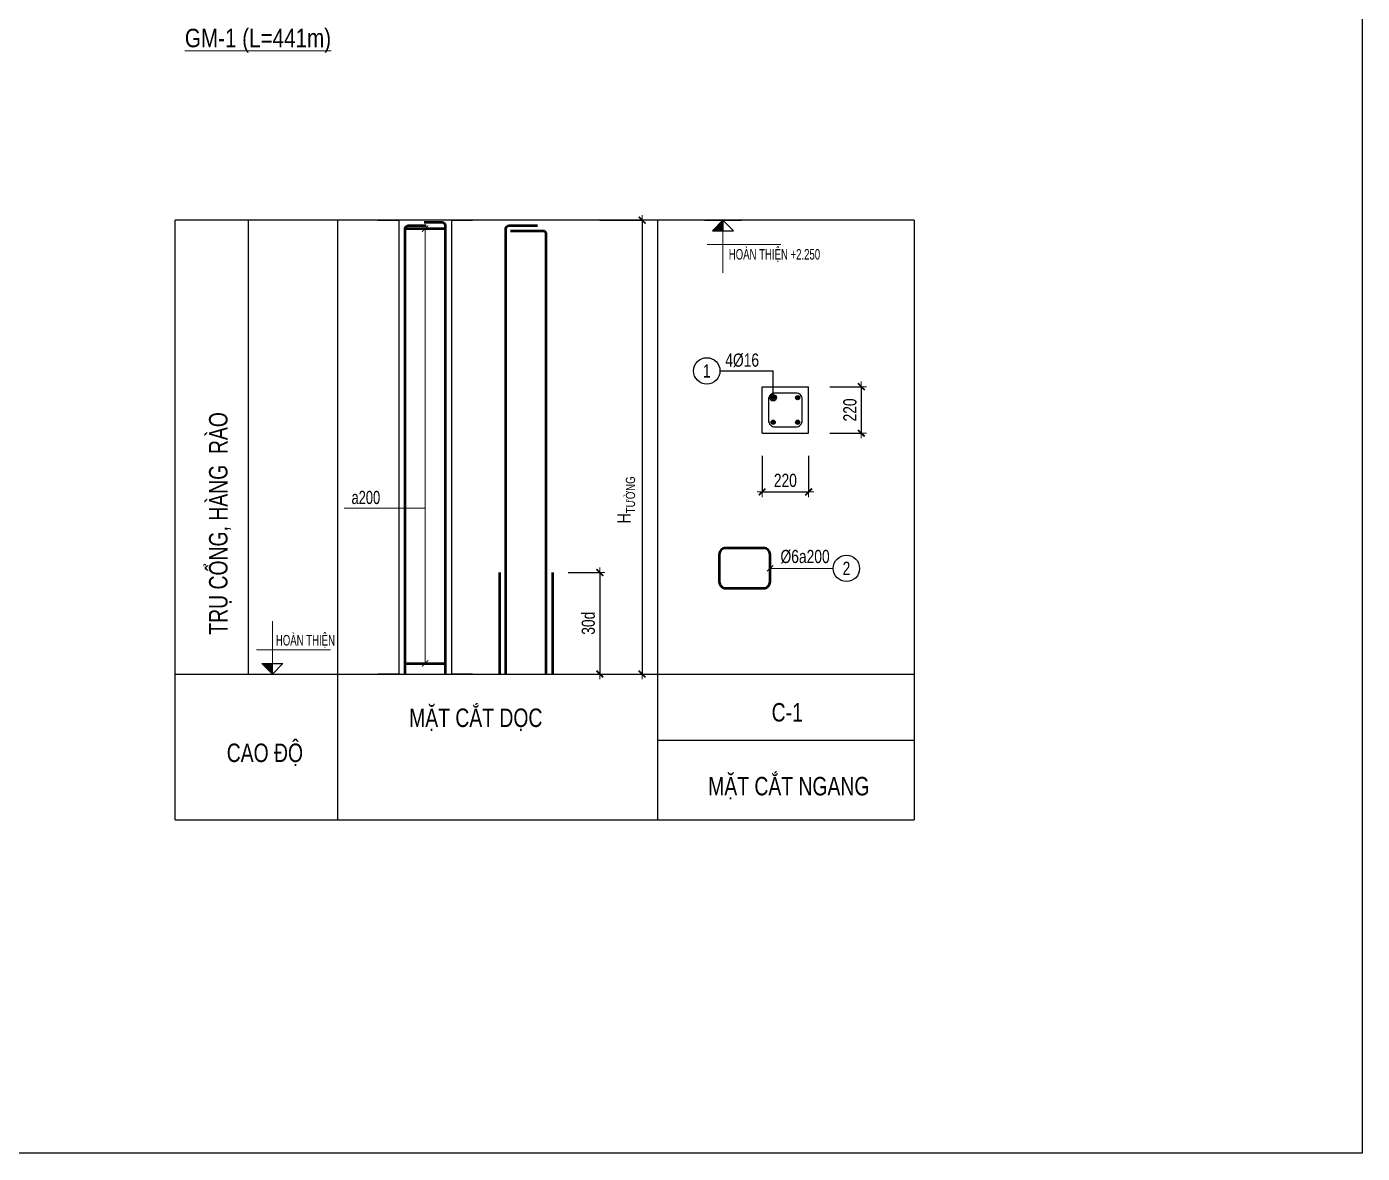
# Model space of a CAD drawing. Header units: millimetres. Extents: x 354914 to 384342, y 22525 to 116384.
# Drawn here: x 371684 to 384342, y 22525 to 33199 of the extents above; entities that cross this region are included whole.
import ezdxf
from ezdxf.enums import TextEntityAlignment as Align

# ---------------------------------------------------------------- set-up
doc = ezdxf.new("R2010")
doc.units = ezdxf.units.MM
doc.header["$LTSCALE"] = 250
doc.header["$MEASUREMENT"] = 0
doc.header["$PDMODE"] = 34
doc.header["$PDSIZE"] = 100
doc.layers.get('0').update_dxf_attribs({"lineweight": 20})
doc.layers.get('DEFPOINTS').update_dxf_attribs({"color": 6, "lineweight": 20})
for name, color, linetype in [('1', 1, 'Continuous'), ('CDC.14.STEELNUM', 3, 'Continuous'), ('KCS_BORDER', 3, 'Continuous'), ('KCS_CHI', 1, 'Continuous'), ('KCS_DIM', 1, 'Continuous'), ('KCS_HATCH', 201, 'Continuous'), ('KCS_SNODE', 6, 'Continuous'), ('KCS_STEEL', 4, 'Continuous'), ('KCS_TEXT', 2, 'Continuous'), ('KCS_TEXT_TK', 2, 'Continuous')]:
    doc.layers.add(name, color=color, linetype=linetype)
for name, color, linetype, lineweight in [('CDC.02.DIM', 1, 'Continuous', 18), ('CDC.03.BORDER', 3, 'Continuous', 25), ('CDC.05.STEEL', 4, 'Continuous', 50), ('CDC.06.TEXT', 2, 'Continuous', 18), ('CDC.11.NOTE', 8, 'Continuous', 18)]:
    doc.layers.add(name, color=color, linetype=linetype, lineweight=lineweight)
doc.styles.add('1', font='arial.ttf', dxfattribs={"width": 0.75})
doc.styles.add('KC_BIGTEXT', font='arial.ttf', dxfattribs={"width": 0.7})
doc.styles.add('KC_SMTEXT', font='arial.ttf', dxfattribs={"width": 0.7})
doc.styles.add('KCS_BIGTEXT', font='arial.ttf', dxfattribs={"width": 0.75})
doc.styles.add('KCS_SMTEXT', font='arial.ttf', dxfattribs={"width": 0.7})
doc.dimstyles.new('50X2', dxfattribs={"dimscale": 50, "dimtxt": 2.5, "dimasz": 0.008, "dimexe": 0, "dimexo": 0, "dimgap": 0.9, "dimtad": 1, "dimdec": 0, "dimlfac": 0.5, "dimzin": 13, "dimdsep": 46, "dimtxsty": '1', "dimblk1": 'CHEO', "dimblk2": 'CHEO', "dimsah": 1, "dimcen": 0, "dimclrd": 256, "dimclre": 256, "dimclrt": 3, "dimadec": 0, "dimazin": 0, "dimtfac": 1, "dimtdec": 0, "dimtix": 1, "dimtmove": 2, "dimatfit": 3, "dimldrblk": 'CHEO', "dimfxl": 8, "dimfxlon": 1, "dimtolj": 1, "dimtzin": 13, "dimarcsym": 0})

# ---------------------------------------------------------------- blocks, each defined once
blk = doc.blocks.new('COS_CD')
at = {"layer": 'KCS_HATCH'}
blk.add_hatch(color=256, dxfattribs=at).paths.add_polyline_path([(37.5, 50), (87.5, 0), (87.5, 50)])
at = {"layer": 'KCS_CHI'}
for p, q in [((0, 0), (175, 0)), ((37.5, 50), (137.5, 50)), ((87.5, 0), (37.5, 50)), ((87.5, 0), (87.5, 50)), ((87.5, 0), (137.5, 50))]:
    blk.add_line(p, q, dxfattribs=at)
blk = doc.blocks.new('CHEO')
at = {"layer": 'CDC.02.DIM'}
for points in [[(-121, 0), (121, 0)], [(0, 121), (0, -121)]]:
    blk.add_lwpolyline(points, dxfattribs=at)
at = {"layer": 'CDC.02.DIM', "const_width": 40}
blk.add_lwpolyline([(80, 80), (-80, -81)], dxfattribs=at)
blk = doc.blocks.new('*D348')
at = {"layer": 'CDC.02.DIM', "lineweight": -2, "transparency": 16777216}
for p, q in [((376816, 28028), (377116, 28028)), ((377116, 28027), (377116, 27066)), ((376816, 27066), (377116, 27066))]:
    blk.add_line(p, q, dxfattribs=at)
at = {"layer": 'DEFPOINTS', "color": 0, "transparency": 16777216}
for p in [(376816, 28028), (376816, 27066), (377116, 27066)]:
    blk.add_point(p, dxfattribs=at)
at = {"layer": 'CDC.02.DIM', "lineweight": -2, "transparency": 16777216, "xscale": 0.4, "yscale": 0.4, "zscale": 0.4}
for p, rotation in [((377116, 28028), 90), ((377116, 27066), 270)]:
    blk.add_blockref('CHEO', p, dxfattribs=dict(at, rotation=rotation))
at = {"layer": 'CDC.02.DIM', "color": 3, "transparency": 16777216, "insert": (377007, 27547), "char_height": 125, "attachment_point": 5, "rotation": 90, "style": '1'}
blk.add_mtext('\\A1;30d', dxfattribs=at)
blk = doc.blocks.new('*D349')
at = {"layer": 'CDC.02.DIM', "lineweight": -2, "transparency": 16777216}
for p, q in [((377116, 31366), (377516, 31366)), ((377516, 31366), (377516, 27066)), ((377116, 27066), (377516, 27066))]:
    blk.add_line(p, q, dxfattribs=at)
at = {"layer": 'DEFPOINTS', "color": 0, "transparency": 16777216}
for p in [(376816, 31366), (376816, 27066), (377516, 27066)]:
    blk.add_point(p, dxfattribs=at)
at = {"layer": 'CDC.02.DIM', "lineweight": -2, "transparency": 16777216, "xscale": 0.4, "yscale": 0.4, "zscale": 0.4}
for p, rotation in [((377516, 31366), 90), ((377516, 27066), 270)]:
    blk.add_blockref('CHEO', p, dxfattribs=dict(at, rotation=rotation))
at = {"layer": 'CDC.02.DIM', "color": 3, "transparency": 16777216, "insert": (377366, 28716), "char_height": 125, "attachment_point": 5, "rotation": 90, "style": '1'}
blk.add_mtext('\\A1;H{\\H0.7x;\\S^ TƯỜNG;}', dxfattribs=at)
blk = doc.blocks.new('*D350')
at = {"layer": 'CDC.02.DIM', "lineweight": -2, "transparency": 16777216}
for p, q in [((378654, 29132), (378654, 28791)), ((379094, 29132), (379094, 28791)), ((378655, 28791), (379094, 28791))]:
    blk.add_line(p, q, dxfattribs=at)
at = {"layer": 'DEFPOINTS', "color": 0, "transparency": 16777216}
for p in [(378654, 29132), (379094, 29132), (379094, 28791)]:
    blk.add_point(p, dxfattribs=at)
at = {"layer": 'CDC.02.DIM', "lineweight": -2, "transparency": 16777216, "xscale": 0.4, "yscale": 0.4, "zscale": 0.4, "rotation": 180}
blk.add_blockref('CHEO', (378654, 28791), dxfattribs=at)
at = {"layer": 'CDC.02.DIM', "lineweight": -2, "transparency": 16777216, "xscale": 0.4, "yscale": 0.4, "zscale": 0.4}
blk.add_blockref('CHEO', (379094, 28791), dxfattribs=at)
at = {"layer": 'CDC.02.DIM', "color": 3, "transparency": 16777216, "insert": (378874, 28900), "char_height": 125, "attachment_point": 5, "style": '1'}
blk.add_mtext('\\A1;220', dxfattribs=at)
blk = doc.blocks.new('*D351')
at = {"layer": 'CDC.02.DIM', "lineweight": -2, "transparency": 16777216}
for p, q in [((379294, 29788), (379594, 29788)), ((379594, 29787), (379594, 29348)), ((379294, 29348), (379594, 29348))]:
    blk.add_line(p, q, dxfattribs=at)
at = {"layer": 'DEFPOINTS', "color": 0, "transparency": 16777216}
for p in [(379294, 29788), (379294, 29348), (379594, 29348)]:
    blk.add_point(p, dxfattribs=at)
at = {"layer": 'CDC.02.DIM', "lineweight": -2, "transparency": 16777216, "xscale": 0.4, "yscale": 0.4, "zscale": 0.4}
for p, rotation in [((379594, 29788), 90), ((379594, 29348), 270)]:
    blk.add_blockref('CHEO', p, dxfattribs=dict(at, rotation=rotation))
at = {"layer": 'CDC.02.DIM', "color": 3, "transparency": 16777216, "insert": (379486, 29568), "char_height": 125, "attachment_point": 5, "rotation": 90, "style": '1'}
blk.add_mtext('\\A1;220', dxfattribs=at)
blk = doc.blocks.new('KCS_SNODE')
at = {"layer": 'KCS_SNODE'}
blk.add_hatch(color=256, dxfattribs=at).paths.add_polyline_path([(-10, 0, 1), (10, 0, 1)])
blk.add_circle((0, 0), 10, dxfattribs=at)
blk = doc.blocks.new('_ArchTick')
at = {"color": 0, "linetype": 'ByBlock', "const_width": 0.15}
blk.add_lwpolyline([(-0.5, -0.5), (0.5, 0.5)], dxfattribs=at)

msp = doc.modelspace()

# ---------------------------------------------------------------- linework, layer by layer
at = {"layer": '1'}
msp.add_lwpolyline([(356281.7, 43816.2), (384341.6, 43816.2), (384341.6, 22524.8), (356281.7, 22524.8)], close=True, dxfattribs=at)
at = {"layer": 'CDC.02.DIM'}
for p, q in [((378282.6, 31365.9), (378282.6, 30865.9)), ((378132.6, 31135.9), (378832.6, 31135.9)), ((374012.2, 27065.9), (374012.2, 27565.9)), ((373862.2, 27295.9), (374562.2, 27295.9))]:
    msp.add_line(p, q, dxfattribs=at)
at = {"layer": 'CDC.03.BORDER'}
for p, q in [((373091.5, 25684.6), (373091.5, 31365.9)), ((380094.1, 31365.9), (373091.5, 31365.9)), ((373787.2, 27066.3), (373787.2, 31365.9)), ((374632.2, 25684.6), (374632.2, 31365.9)), ((375010.4, 31365.8), (375210.4, 31365.8)), ((375210.4, 31365.9), (375210.4, 27065.9)), ((375710.4, 31365.8), (375710.4, 27065.9)), ((375710.4, 31365.8), (375910.4, 31365.8)), ((377664.6, 25684.6), (377664.6, 31365.9)), ((380094.1, 31365.9), (380094.1, 25684.6)), ((373091.5, 27065.9), (377664.6, 27065.9)), ((375010.4, 27066.1), (375210.4, 27066.1)), ((375710.4, 27066.1), (375910.4, 27066.1)), ((377664.6, 27065.9), (380094.1, 27065.9)), ((377664.6, 26439.2), (380094.1, 26439.2)), ((373091.5, 25684.6), (380094.1, 25684.6))]:
    msp.add_line(p, q, dxfattribs=at)
at = {"layer": 'CDC.05.STEEL', "color": 4}
for p, q in [((375270.4, 31285.8), (375650.4, 31285.8)), ((376166.2, 28027.9), (376166.2, 27065.9)), ((376665.9, 28027.7), (376665.9, 27065.9)), ((375270.4, 27165.9), (375650.4, 27165.9))]:
    msp.add_line(p, q, dxfattribs=at)
for points in [[(375270.4, 27065.8), (375270.4, 31285.8, -0.4142136), (375300.4, 31315.8), (375470.4, 31315.8)], [(375449.7, 31345.8), (375620.4, 31345.8, -0.4142136), (375650.4, 31315.8), (375650.4, 27065.8)], [(376225.2, 27065.9), (376225.2, 31285.8, -0.4142136), (376255.2, 31315.8), (376525.2, 31315.8)], [(376268.5, 31265.8), (376575.2, 31265.8, -0.4142136), (376605.2, 31235.8), (376605.2, 27065.9)]]:
    msp.add_lwpolyline(points, format="xyb", dxfattribs=at)
at = {"layer": 'CDC.05.STEEL'}
msp.add_lwpolyline([(378308.3, 27879.2), (378668.9, 27879.2, 0.4142136), (378728.9, 27939.2), (378728.9, 28199.2, 0.4142136), (378668.9, 28259.2), (378308.3, 28259.2, 0.4142136), (378248.3, 28199.2), (378248.3, 27939.2, 0.4142136)], format="xyb", close=True, dxfattribs=at)
at = {"layer": 'CDC.11.NOTE', "color": 1}
for p, q in [((375460.7, 27166.3), (375460.7, 31285.8)), ((375460.4, 28636.4), (374691.9, 28636.4)), ((378700.7, 28038.9), (378757, 28095.2)), ((378728.9, 28067.1), (379327.6, 28067.1))]:
    msp.add_line(p, q, dxfattribs=at)
at = {"layer": 'CDC.14.STEELNUM'}
msp.add_circle((379452.6, 28067.1), 125, dxfattribs=at)
at = {"layer": 'KCS_BORDER', "ltscale": 3}
for p, q in [((378654.5, 29787.8), (379094.5, 29787.8)), ((378654.5, 29347.8), (378654.5, 29787.8)), ((379094.5, 29347.8), (379094.5, 29787.8)), ((378654.5, 29347.8), (379094.5, 29347.8))]:
    msp.add_line(p, q, dxfattribs=at)
at = {"layer": 'KCS_CHI', "ltscale": 3}
for p in [(378254.5, 29937.8), (378758.5, 29683.8)]:
    msp.add_line(p, (378758.5, 29937.8), dxfattribs=at)
at = {"layer": 'KCS_CHI'}
msp.add_circle((378758.5, 29683.8), 31, dxfattribs=at)
at = {"layer": 'KCS_STEEL', "ltscale": 3}
msp.add_lwpolyline([(378714.5, 29667.8), (378714.5, 29467.8, 0.4142136), (378774.5, 29407.8), (378974.5, 29407.8, 0.4142136), (379034.5, 29467.8), (379034.5, 29667.8, 0.4142136), (378974.5, 29727.8), (378774.5, 29727.8, 0.4142136), (378714.5, 29667.8)], format="xyb", dxfattribs=at)
at = {"layer": 'KCS_TEXT_TK', "color": 1, "ltscale": 3}
msp.add_circle((378129.5, 29937.8), 125, dxfattribs=at)

# ---------------------------------------------------------------- block references
at = {"layer": 'CDC.02.DIM', "xscale": -2, "yscale": 2, "zscale": 2, "rotation": 180}
msp.add_blockref('COS_CD', (378107.6, 31365.9), dxfattribs=at)
at = {"layer": 'CDC.02.DIM', "xscale": 2, "yscale": 2, "zscale": 2}
msp.add_blockref('COS_CD', (373837.2, 27065.9), dxfattribs=at)
at = {"layer": 'KCS_DIM', "xscale": 60, "yscale": 60, "zscale": 60, "rotation": 180}
for p in [(375460.4, 31285.8), (375460.4, 27165.9)]:
    msp.add_blockref('_ArchTick', p, dxfattribs=at)
at = {"layer": 'KCS_STEEL', "xscale": 2, "yscale": 2, "zscale": 2}
for p in [(378758.5, 29683.8), (378990.5, 29683.8), (378758.5, 29451.8), (378990.5, 29451.8)]:
    msp.add_blockref('KCS_SNODE', p, dxfattribs=at)

# ---------------------------------------------------------------- texts
at = {"layer": 'CDC.06.TEXT', "color": 4}
for s, style, width, p in [('%%UGM-1 (L=441m)', 'KCS_BIGTEXT', 0.8, (373876.1, 33004.5)), ('MẶT CẮT DỌC', 'KC_BIGTEXT', 0.75, (375940, 26563.9)), ('C-1', 'KC_BIGTEXT', 0.75, (378891.7, 26615.8)), ('CAO ĐỘ', 'KC_BIGTEXT', 0.75, (373941.5, 26231.8)), ('MẶT CẮT NGANG', 'KC_BIGTEXT', 0.75, (378906.7, 25915.8))]:
    msp.add_text(s, height=175, dxfattribs=dict(at, style=style, width=width)).set_placement(p, align=Align.CENTER)
at = {"layer": 'CDC.06.TEXT', "color": 2, "style": 'KC_SMTEXT'}
for s, height, width, p in [('HOÀN THIỆN +2.250', 100, 0.65, (378338.1, 30992.9)), ('a200', 125, 0.7, (374762.3, 28676.4))]:
    msp.add_text(s, height=height, dxfattribs=dict(at, width=width)).set_placement(p)
at = {"layer": 'CDC.06.TEXT', "color": 4, "style": 'KC_BIGTEXT', "width": 0.75}
msp.add_text('TRỤ CỔNG, HÀNG  RÀO', height=175, rotation=90, dxfattribs=at).set_placement((373587.2, 28493.1), align=Align.CENTER)
at = {"layer": 'CDC.06.TEXT', "style": 'KC_SMTEXT', "width": 0.75}
msp.add_text('%%C6a200', height=125, dxfattribs=at).set_placement((379060.8, 28117.1), align=Align.CENTER)
at = {"layer": 'CDC.06.TEXT', "color": 2, "style": 'KC_SMTEXT', "width": 0.65}
msp.add_text('HOÀN THIỆN', height=100, dxfattribs=at).set_placement((374605.7, 27335.9), align=Align.RIGHT)
at = {"layer": 'CDC.14.STEELNUM', "color": 2, "style": 'KC_SMTEXT', "width": 0.75}
msp.add_text('2', height=125, dxfattribs=at).set_placement((379453, 28067.1), align=Align.MIDDLE_CENTER)
at = {"layer": 'KCS_TEXT', "ltscale": 3, "style": 'KCS_SMTEXT', "width": 0.75}
msp.add_text('4%%C16', height=125, dxfattribs=at).set_placement((378304.5, 29977.8))
at = {"layer": 'KCS_TEXT_TK', "ltscale": 3, "style": 'KCS_SMTEXT', "width": 0.75}
msp.add_text('1', height=125, dxfattribs=at).set_placement((378129.5, 29937.8), align=Align.MIDDLE_CENTER)

# ---------------------------------------------------------------- dimensions: what is measured, and where the dimension line sits
at = {"layer": 'CDC.02.DIM'}
dim = msp.add_linear_dim(base=(377515.6, 27065.9), p1=(376815.6, 31365.9), p2=(376815.6, 27065.9), angle=270, text='H{\\H0.7x;\\S^ TƯỜNG;}', dimstyle='50X2', dxfattribs=at)
dim.commit()
dim.dimension.update_dxf_attribs({"geometry": '*D349', "text_midpoint": (377365.7, 28715.9), "dimtype": 160})
dim = msp.add_linear_dim(base=(379594.5, 29347.8), p1=(379294.5, 29787.8), p2=(379294.5, 29347.8), angle=90, dimstyle='50X2', dxfattribs=at)
dim.commit()
dim.dimension.update_dxf_attribs({"geometry": '*D351', "text_midpoint": (379485.6, 29567.8)})
dim = msp.add_linear_dim(base=(379094.5, 28791.1), p1=(378654.5, 29132.1), p2=(379094.5, 29132.1), dimstyle='50X2', dxfattribs=at)
dim.commit()
dim.dimension.update_dxf_attribs({"geometry": '*D350', "text_midpoint": (378874.5, 28899.9)})
dim = msp.add_linear_dim(base=(377115.6, 27065.9), p1=(376815.6, 28027.7), p2=(376815.6, 27065.9), angle=90, text='30d', dimstyle='50X2', dxfattribs=at)
dim.commit()
dim.dimension.update_dxf_attribs({"geometry": '*D348', "text_midpoint": (377006.8, 27546.8)})

doc.saveas('drawing.dxf')
